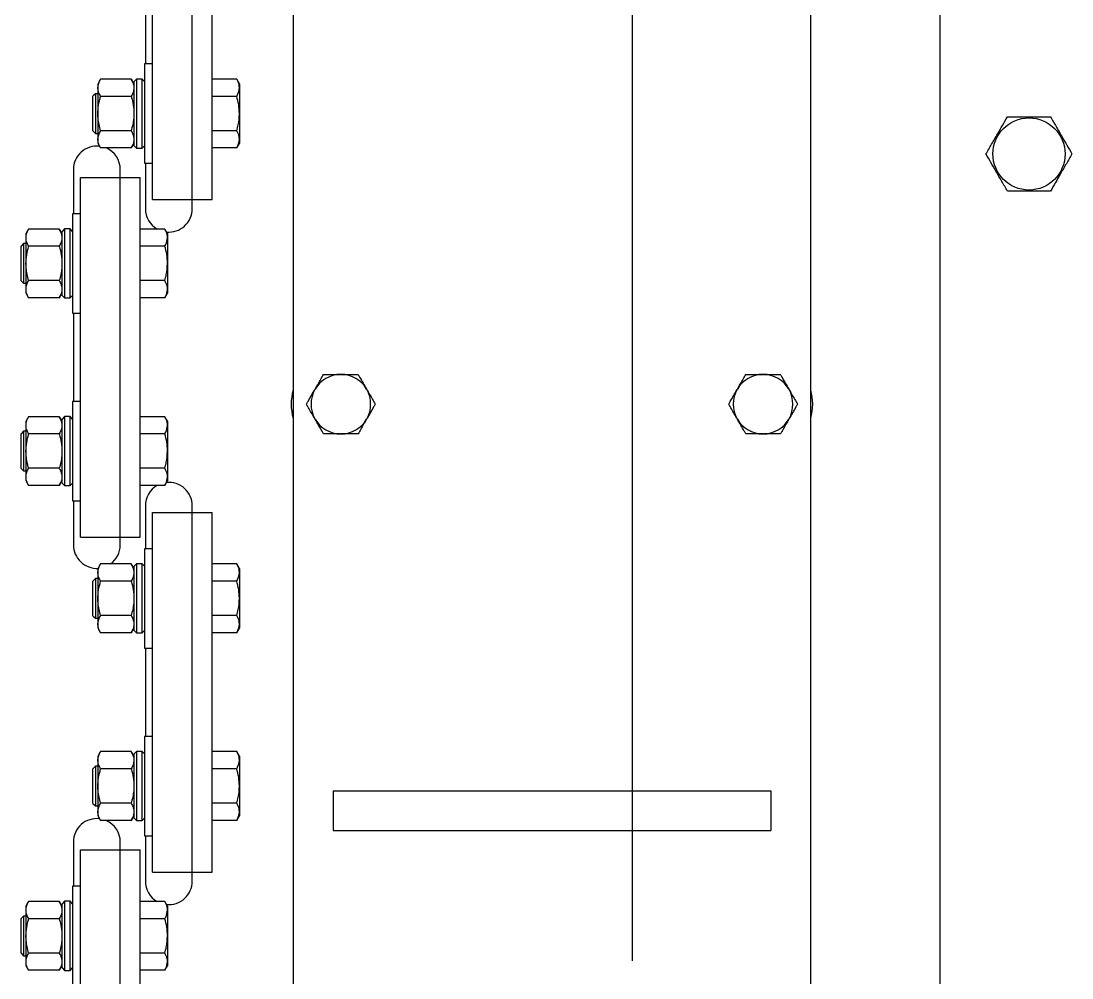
# Model space of a CAD drawing. Header units: millimetres. Extents: x 1293 to 41893, y 1011 to 26911.
# Drawn here: x 10689.4 to 10913.4, y 14328.1 to 14532 of the extents above; entities that cross this region are included whole.
import ezdxf

# ---------------------------------------------------------------- set-up
doc = ezdxf.new("R2010")
doc.units = ezdxf.units.MM
doc.header["$LTSCALE"] = 50
doc.linetypes.add('CENTERX2', pattern=[20.32, 12.7, -2.54, 2.54, -2.54])

msp = doc.modelspace()

# ---------------------------------------------------------------- linework, layer by layer
at = {"color": 7, "linetype": 'Continuous', "lineweight": 25}
for p, q in [((10747.4344163, 15092.7092064), (10747.4344163, 14114.7092064)), ((10857.745883, 14114.7092064), (10857.745883, 15092.7092064)), ((10885.2568163, 14996.0425398), (10885.2568163, 14211.3758731)), ((10725.923483, 14492.0425398), (10725.923483, 14572.0425398)), ((10717.4568163, 14493.9758731), (10717.4568163, 14570.6425398)), ((10730.1568163, 14493.9758731), (10730.1568163, 14570.6425398)), ((10715.923483, 14541.7258731), (10715.923483, 14522.8925398)), ((10717.4568163, 14522.8925398), (10715.763483, 14522.8925398)), ((10715.763483, 14522.8925398), (10715.763483, 14501.7258731)), ((10706.3841056, 14519.6413398), (10705.7897497, 14518.6118851)), ((10712.9169937, 14519.6413398), (10706.3841056, 14519.6413398)), ((10713.5113497, 14518.6118851), (10712.9169937, 14519.6413398)), ((10714.0405163, 14519.6752064), (10713.5113497, 14519.1460398)), ((10715.2343163, 14519.6752064), (10714.0405163, 14519.6752064)), ((10714.0405163, 14519.6752064), (10714.0405163, 14504.9432064)), ((10715.763483, 14519.1460398), (10715.2343163, 14519.6752064)), ((10715.2343163, 14504.9432064), (10715.2343163, 14519.6752064)), ((10735.4114614, 14519.6415549), (10730.1568163, 14519.6415549)), ((10735.9784963, 14518.6594215), (10735.4114614, 14519.6415549)), ((10705.7897497, 14518.6118851), (10705.7897497, 14506.0065278)), ((10713.5113497, 14505.4723731), (10713.5113497, 14519.1460398)), ((10735.9784963, 14518.6594215), (10735.9784963, 14505.9589914)), ((10705.2868297, 14516.5425398), (10704.757663, 14516.0133731)), ((10704.757663, 14508.6050398), (10704.757663, 14516.0133731)), ((10705.7897497, 14516.5425398), (10705.2868297, 14516.5425398)), ((10705.2868297, 14516.5425398), (10705.2868297, 14508.0758731)), ((10712.9168075, 14515.9755958), (10706.3842919, 14515.9755958)), ((10735.4114614, 14515.9753807), (10730.1568163, 14515.9753807)), ((10704.757663, 14508.6050398), (10705.2868297, 14508.0758731)), ((10712.9168075, 14508.6428171), (10706.3842919, 14508.6428171)), ((10735.4114614, 14508.6430322), (10730.1568163, 14508.6430322)), ((10705.2868297, 14508.0758731), (10705.7897497, 14508.0758731)), ((10705.7897497, 14506.0065278), (10706.3841056, 14504.9770731)), ((10712.9169937, 14504.9770731), (10706.3841056, 14504.9770731)), ((10712.9169937, 14504.9770731), (10713.5113497, 14506.0065278)), ((10713.5113497, 14505.4723731), (10714.0405163, 14504.9432064)), ((10714.0405163, 14504.9432064), (10715.2343163, 14504.9432064)), ((10715.2343163, 14504.9432064), (10715.763483, 14505.4723731)), ((10735.4114614, 14504.976858), (10730.1568163, 14504.976858)), ((10735.4114614, 14504.976858), (10735.9784963, 14505.9589914)), ((10715.763483, 14501.7258731), (10717.4568163, 14501.7258731)), ((10715.923483, 14501.7258731), (10715.923483, 14492.0425398)), ((10700.5901497, 14500.3758731), (10700.5901497, 14490.9592064)), ((10710.5901497, 14420.3758731), (10710.5901497, 14500.3758731)), ((10702.123483, 14422.0425398), (10702.123483, 14498.7092064)), ((10702.123483, 14498.7092064), (10714.823483, 14498.7092064)), ((10714.823483, 14422.0425398), (10714.823483, 14498.7092064)), ((10717.4568163, 14493.9758731), (10730.1568163, 14493.9758731)), ((10702.123483, 14490.9592064), (10700.4301497, 14490.9592064)), ((10700.4301497, 14490.9592064), (10700.4301497, 14469.7925398)), ((10691.0507723, 14487.7080064), (10690.4564163, 14486.6785518)), ((10690.4564163, 14486.6785518), (10690.4564163, 14474.0731945)), ((10697.5836604, 14487.7080064), (10691.0507723, 14487.7080064)), ((10698.1780163, 14486.6785518), (10697.5836604, 14487.7080064)), ((10698.707183, 14487.7418731), (10698.1780163, 14487.2127064)), ((10698.1780163, 14473.5390398), (10698.1780163, 14487.2127064)), ((10699.900983, 14487.7418731), (10698.707183, 14487.7418731)), ((10698.707183, 14487.7418731), (10698.707183, 14473.0098731)), ((10700.4301497, 14487.2127064), (10699.900983, 14487.7418731)), ((10699.900983, 14473.0098731), (10699.900983, 14487.7418731)), ((10720.0781281, 14487.7082215), (10714.823483, 14487.7082215)), ((10720.645163, 14486.7260882), (10720.0781281, 14487.7082215)), ((10720.645163, 14486.7260882), (10720.645163, 14474.025658)), ((10689.9534963, 14484.6092064), (10689.4243297, 14484.0800398)), ((10689.4243297, 14476.6717064), (10689.4243297, 14484.0800398)), ((10690.4564163, 14484.6092064), (10689.9534963, 14484.6092064)), ((10689.9534963, 14484.6092064), (10689.9534963, 14476.1425398)), ((10697.5834741, 14484.0422624), (10691.0509585, 14484.0422624)), ((10720.0781281, 14484.0420473), (10714.823483, 14484.0420473)), ((10689.4243297, 14476.6717064), (10689.9534963, 14476.1425398)), ((10689.9534963, 14476.1425398), (10690.4564163, 14476.1425398)), ((10697.5834741, 14476.7094838), (10691.0509585, 14476.7094838)), ((10720.0781281, 14476.7096989), (10714.823483, 14476.7096989)), ((10690.4564163, 14474.0731945), (10691.0507723, 14473.0437398)), ((10697.5836604, 14473.0437398), (10691.0507723, 14473.0437398)), ((10697.5836604, 14473.0437398), (10698.1780163, 14474.0731945)), ((10698.1780163, 14473.5390398), (10698.707183, 14473.0098731)), ((10698.707183, 14473.0098731), (10699.900983, 14473.0098731)), ((10699.900983, 14473.0098731), (10700.4301497, 14473.5390398)), ((10720.0781281, 14473.0435247), (10714.823483, 14473.0435247)), ((10720.0781281, 14473.0435247), (10720.645163, 14474.025658)), ((10700.4301497, 14469.7925398), (10702.123483, 14469.7925398)), ((10700.5901497, 14469.7925398), (10700.5901497, 14450.9592064)), ((10757.6424147, 14456.7258731), (10757.5378847, 14456.7258731)), ((10847.6424147, 14456.7258731), (10847.5378847, 14456.7258731)), ((10752.1170209, 14453.5961359), (10752.0647558, 14453.5056103)), ((10763.1155435, 14453.5056103), (10763.0632785, 14453.5961359)), ((10842.1170209, 14453.5961359), (10842.0647558, 14453.5056103)), ((10853.1155435, 14453.5056103), (10853.0632785, 14453.5961359)), ((10702.123483, 14450.9592064), (10700.4301497, 14450.9592064)), ((10700.4301497, 14450.9592064), (10700.4301497, 14429.7925398)), ((10691.0507723, 14447.7080064), (10690.4564163, 14446.6785518)), ((10690.4564163, 14446.6785518), (10690.4564163, 14434.0731945)), ((10697.5836604, 14447.7080064), (10691.0507723, 14447.7080064)), ((10698.1780163, 14446.6785518), (10697.5836604, 14447.7080064)), ((10698.707183, 14447.7418731), (10698.1780163, 14447.2127064)), ((10698.1780163, 14433.5390398), (10698.1780163, 14447.2127064)), ((10699.900983, 14447.7418731), (10698.707183, 14447.7418731)), ((10698.707183, 14447.7418731), (10698.707183, 14433.0098731)), ((10700.4301497, 14447.2127064), (10699.900983, 14447.7418731)), ((10699.900983, 14433.0098731), (10699.900983, 14447.7418731)), ((10720.0781281, 14447.7082215), (10714.823483, 14447.7082215)), ((10720.645163, 14446.7260882), (10720.0781281, 14447.7082215)), ((10720.645163, 14446.7260882), (10720.645163, 14434.025658)), ((10752.0647558, 14447.2461359), (10752.1170209, 14447.1556103)), ((10763.0632785, 14447.1556103), (10763.1155435, 14447.2461359)), ((10842.0647558, 14447.2461359), (10842.1170209, 14447.1556103)), ((10853.0632785, 14447.1556103), (10853.1155435, 14447.2461359)), ((10689.9534963, 14444.6092064), (10689.4243297, 14444.0800398)), ((10689.4243297, 14436.6717064), (10689.4243297, 14444.0800398)), ((10690.4564163, 14444.6092064), (10689.9534963, 14444.6092064)), ((10689.9534963, 14444.6092064), (10689.9534963, 14436.1425398)), ((10697.5834741, 14444.0422624), (10691.0509585, 14444.0422624)), ((10720.0781281, 14444.0420473), (10714.823483, 14444.0420473)), ((10757.5378847, 14444.0258731), (10757.6424147, 14444.0258731)), ((10847.5378847, 14444.0258731), (10847.6424147, 14444.0258731)), ((10689.4243297, 14436.6717064), (10689.9534963, 14436.1425398)), ((10697.5834741, 14436.7094838), (10691.0509585, 14436.7094838)), ((10720.0781281, 14436.7096989), (10714.823483, 14436.7096989)), ((10689.9534963, 14436.1425398), (10690.4564163, 14436.1425398)), ((10690.4564163, 14434.0731945), (10691.0507723, 14433.0437398)), ((10697.5836604, 14433.0437398), (10691.0507723, 14433.0437398)), ((10697.5836604, 14433.0437398), (10698.1780163, 14434.0731945)), ((10698.1780163, 14433.5390398), (10698.707183, 14433.0098731)), ((10698.707183, 14433.0098731), (10699.900983, 14433.0098731)), ((10699.900983, 14433.0098731), (10700.4301497, 14433.5390398)), ((10720.0781281, 14433.0435247), (10714.823483, 14433.0435247)), ((10720.0781281, 14433.0435247), (10720.645163, 14434.025658)), ((10700.4301497, 14429.7925398), (10702.123483, 14429.7925398)), ((10700.5901497, 14429.7925398), (10700.5901497, 14420.3758731)), ((10715.923483, 14428.7092064), (10715.923483, 14419.5592064)), ((10725.923483, 14348.7092064), (10725.923483, 14428.7092064)), ((10717.4568163, 14350.6425398), (10717.4568163, 14427.3092064)), ((10717.4568163, 14427.3092064), (10730.1568163, 14427.3092064)), ((10730.1568163, 14350.6425398), (10730.1568163, 14427.3092064)), ((10702.123483, 14422.0425398), (10714.823483, 14422.0425398)), ((10717.4568163, 14419.5592064), (10715.763483, 14419.5592064)), ((10715.763483, 14419.5592064), (10715.763483, 14398.3925398)), ((10706.3841056, 14416.3080064), (10705.7897497, 14415.2785518)), ((10705.7897497, 14415.2785518), (10705.7897497, 14402.6731945)), ((10712.9169937, 14416.3080064), (10706.3841056, 14416.3080064)), ((10713.5113497, 14415.2785518), (10712.9169937, 14416.3080064)), ((10714.0405163, 14416.3418731), (10713.5113497, 14415.8127064)), ((10713.5113497, 14402.1390398), (10713.5113497, 14415.8127064)), ((10715.2343163, 14416.3418731), (10714.0405163, 14416.3418731)), ((10714.0405163, 14416.3418731), (10714.0405163, 14401.6098731)), ((10715.763483, 14415.8127064), (10715.2343163, 14416.3418731)), ((10715.2343163, 14401.6098731), (10715.2343163, 14416.3418731)), ((10735.4114614, 14416.3082215), (10730.1568163, 14416.3082215)), ((10735.9784963, 14415.3260882), (10735.4114614, 14416.3082215)), ((10735.9784963, 14415.3260882), (10735.9784963, 14402.625658)), ((10705.2868297, 14413.2092064), (10704.757663, 14412.6800398)), ((10704.757663, 14405.2717064), (10704.757663, 14412.6800398)), ((10705.7897497, 14413.2092064), (10705.2868297, 14413.2092064)), ((10705.2868297, 14413.2092064), (10705.2868297, 14404.7425398)), ((10712.9168075, 14412.6422624), (10706.3842919, 14412.6422624)), ((10735.4114614, 14412.6420473), (10730.1568163, 14412.6420473)), ((10712.9168075, 14405.3094838), (10706.3842919, 14405.3094838)), ((10735.4114614, 14405.3096989), (10730.1568163, 14405.3096989)), ((10704.757663, 14405.2717064), (10705.2868297, 14404.7425398)), ((10705.2868297, 14404.7425398), (10705.7897497, 14404.7425398)), ((10705.7897497, 14402.6731945), (10706.3841056, 14401.6437398)), ((10712.9169937, 14401.6437398), (10706.3841056, 14401.6437398)), ((10712.9169937, 14401.6437398), (10713.5113497, 14402.6731945)), ((10713.5113497, 14402.1390398), (10714.0405163, 14401.6098731)), ((10714.0405163, 14401.6098731), (10715.2343163, 14401.6098731)), ((10715.2343163, 14401.6098731), (10715.763483, 14402.1390398)), ((10735.4114614, 14401.6435247), (10730.1568163, 14401.6435247)), ((10735.4114614, 14401.6435247), (10735.9784963, 14402.625658)), ((10715.763483, 14398.3925398), (10717.4568163, 14398.3925398)), ((10715.923483, 14398.3925398), (10715.923483, 14379.5592064)), ((10717.4568163, 14379.5592064), (10715.763483, 14379.5592064)), ((10715.763483, 14379.5592064), (10715.763483, 14358.3925398)), ((10706.3841056, 14376.3080064), (10705.7897497, 14375.2785518)), ((10712.9169937, 14376.3080064), (10706.3841056, 14376.3080064)), ((10713.5113497, 14375.2785518), (10712.9169937, 14376.3080064)), ((10714.0405163, 14376.3418731), (10713.5113497, 14375.8127064)), ((10715.2343163, 14376.3418731), (10714.0405163, 14376.3418731)), ((10714.0405163, 14376.3418731), (10714.0405163, 14361.6098731)), ((10715.763483, 14375.8127064), (10715.2343163, 14376.3418731)), ((10715.2343163, 14361.6098731), (10715.2343163, 14376.3418731)), ((10735.4114614, 14376.3082215), (10730.1568163, 14376.3082215)), ((10735.9784963, 14375.3260882), (10735.4114614, 14376.3082215)), ((10705.7897497, 14375.2785518), (10705.7897497, 14362.6731945)), ((10713.5113497, 14362.1390398), (10713.5113497, 14375.8127064)), ((10735.9784963, 14375.3260882), (10735.9784963, 14362.625658)), ((10705.2868297, 14373.2092064), (10704.757663, 14372.6800398)), ((10704.757663, 14365.2717064), (10704.757663, 14372.6800398)), ((10705.7897497, 14373.2092064), (10705.2868297, 14373.2092064)), ((10705.2868297, 14373.2092064), (10705.2868297, 14364.7425398)), ((10712.9168075, 14372.6422624), (10706.3842919, 14372.6422624)), ((10735.4114614, 14372.6420473), (10730.1568163, 14372.6420473)), ((10755.923483, 14367.9425398), (10755.923483, 14359.4758731)), ((10755.923483, 14367.9425398), (10849.2568163, 14367.9425398)), ((10849.2568163, 14367.9425398), (10849.2568163, 14359.4758731)), ((10704.757663, 14365.2717064), (10705.2868297, 14364.7425398)), ((10712.9168075, 14365.3094838), (10706.3842919, 14365.3094838)), ((10735.4114614, 14365.3096989), (10730.1568163, 14365.3096989)), ((10705.2868297, 14364.7425398), (10705.7897497, 14364.7425398)), ((10705.7897497, 14362.6731945), (10706.3841056, 14361.6437398)), ((10712.9169937, 14361.6437398), (10706.3841056, 14361.6437398)), ((10712.9169937, 14361.6437398), (10713.5113497, 14362.6731945)), ((10713.5113497, 14362.1390398), (10714.0405163, 14361.6098731)), ((10714.0405163, 14361.6098731), (10715.2343163, 14361.6098731)), ((10715.2343163, 14361.6098731), (10715.763483, 14362.1390398)), ((10735.4114614, 14361.6435247), (10730.1568163, 14361.6435247)), ((10735.4114614, 14361.6435247), (10735.9784963, 14362.625658)), ((10715.763483, 14358.3925398), (10717.4568163, 14358.3925398)), ((10715.923483, 14358.3925398), (10715.923483, 14348.7092064)), ((10755.923483, 14359.4758731), (10849.2568163, 14359.4758731)), ((10700.5901497, 14357.0425398), (10700.5901497, 14347.6258731)), ((10710.5901497, 14277.0425398), (10710.5901497, 14357.0425398)), ((10702.123483, 14278.7092064), (10702.123483, 14355.3758731)), ((10702.123483, 14355.3758731), (10714.823483, 14355.3758731)), ((10714.823483, 14278.7092064), (10714.823483, 14355.3758731)), ((10717.4568163, 14350.6425398), (10730.1568163, 14350.6425398)), ((10702.123483, 14347.6258731), (10700.4301497, 14347.6258731)), ((10700.4301497, 14347.6258731), (10700.4301497, 14326.4592064)), ((10691.0507723, 14344.3746731), (10690.4564163, 14343.3452184)), ((10690.4564163, 14343.3452184), (10690.4564163, 14330.7398611)), ((10697.5836604, 14344.3746731), (10691.0507723, 14344.3746731)), ((10698.1780163, 14343.3452184), (10697.5836604, 14344.3746731)), ((10698.707183, 14344.4085398), (10698.1780163, 14343.8793731)), ((10698.1780163, 14330.2057064), (10698.1780163, 14343.8793731)), ((10699.900983, 14344.4085398), (10698.707183, 14344.4085398)), ((10698.707183, 14344.4085398), (10698.707183, 14329.6765398)), ((10700.4301497, 14343.8793731), (10699.900983, 14344.4085398)), ((10699.900983, 14329.6765398), (10699.900983, 14344.4085398)), ((10720.0781281, 14344.3748882), (10714.823483, 14344.3748882)), ((10720.645163, 14343.3927549), (10720.0781281, 14344.3748882)), ((10720.645163, 14343.3927549), (10720.645163, 14330.6923247)), ((10689.9534963, 14341.2758731), (10689.4243297, 14340.7467064)), ((10689.4243297, 14333.3383731), (10689.4243297, 14340.7467064)), ((10690.4564163, 14341.2758731), (10689.9534963, 14341.2758731)), ((10689.9534963, 14341.2758731), (10689.9534963, 14332.8092064)), ((10697.5834741, 14340.7089291), (10691.0509585, 14340.7089291)), ((10720.0781281, 14340.708714), (10714.823483, 14340.708714)), ((10689.4243297, 14333.3383731), (10689.9534963, 14332.8092064)), ((10689.9534963, 14332.8092064), (10690.4564163, 14332.8092064)), ((10697.5834741, 14333.3761505), (10691.0509585, 14333.3761505)), ((10720.0781281, 14333.3763656), (10714.823483, 14333.3763656)), ((10690.4564163, 14330.7398611), (10691.0507723, 14329.7104064)), ((10697.5836604, 14329.7104064), (10691.0507723, 14329.7104064)), ((10697.5836604, 14329.7104064), (10698.1780163, 14330.7398611)), ((10698.1780163, 14330.2057064), (10698.707183, 14329.6765398)), ((10698.707183, 14329.6765398), (10699.900983, 14329.6765398)), ((10699.900983, 14329.6765398), (10700.4301497, 14330.2057064)), ((10720.0781281, 14329.7101914), (10714.823483, 14329.7101914)), ((10720.0781281, 14329.7101914), (10720.645163, 14330.6923247))]:
    msp.add_line(p, q, dxfattribs=at)
at = {"color": 7, "linetype": 'CENTERX2'}
msp.add_line((10819.6972046, 14875.7092064), (10819.6972046, 14331.7092064), dxfattribs=at)
at = {"color": 7, "linetype": 'Continuous', "lineweight": 25}
msp.add_circle((10904.2568163, 14503.7092064), 7.6922355, dxfattribs=at)
for centre, radius, start, end in [((10705.5901497, 14500.3758731), 5, 83.299138573, 180), ((10705.5901497, 14500.3758731), 5, 0, 66.961193547), ((10720.923483, 14492.0425398), 5, 180, 240.096195808), ((10720.923483, 14492.0425398), 5, 264.559894616, 0), ((10757.5901497, 14450.3758731), 6.3502151, 90.471574246, 149.528425754), ((10757.5901497, 14450.3758731), 6.3502151, 30.471574246, 89.528425754), ((10847.5901497, 14450.3758731), 6.3502151, 90.471574246, 149.528425754), ((10847.5901497, 14450.3758731), 6.3502151, 30.471574246, 89.528425754), ((10757.5901497, 14450.3758731), 10.5833333, 163.657502275, 196.342497725), ((10757.5901497, 14450.3758731), 6.3502151, 150.471574246, 209.528425754), ((10757.5901497, 14450.3758731), 6.3502151, 330.471574246, 29.528425754), ((10847.5901497, 14450.3758731), 6.3502151, 150.471574246, 209.528425754), ((10847.5901497, 14450.3758731), 6.3502151, 330.471574246, 29.528425754), ((10847.5901497, 14450.3758731), 10.5833333, 343.657502275, 16.342497725), ((10757.5901497, 14450.3758731), 6.3502151, 210.471574246, 269.528425754), ((10757.5901497, 14450.3758731), 6.3502151, 270.471574246, 329.528425754), ((10847.5901497, 14450.3758731), 6.3502151, 210.471574246, 269.528425754), ((10847.5901497, 14450.3758731), 6.3502151, 270.471574246, 329.528425754), ((10720.923483, 14428.7092064), 5, 119.903804192, 180), ((10720.923483, 14428.7092064), 5, 0, 95.440105384), ((10705.5901497, 14420.3758731), 5, 180, 272.97710524), ((10705.5901497, 14420.3758731), 5, 305.553460402, 0), ((10705.5901497, 14357.0425398), 5, 83.299138573, 180), ((10705.5901497, 14357.0425398), 5, 0, 66.961193547), ((10720.923483, 14348.7092064), 5, 180, 240.096195808), ((10720.923483, 14348.7092064), 5, 264.559894616, 0)]:
    msp.add_arc(centre, radius, start, end, dxfattribs=at)
for points, knots in [([(10706.3842919, 14515.9755958), (10706.2204673, 14516.2937706), (10705.8892659, 14516.9370195), (10705.7680834, 14517.8900507), (10705.9458686, 14518.8010561), (10706.237137, 14519.3595395), (10706.3841056, 14519.6413398)], [0, 0, 0, 0, 0.2646176718, 0.5349733347, 0.7653562273, 1, 1, 1, 1]), ([(10712.9169937, 14519.6413398), (10713.0807863, 14519.3231756), (10713.4119234, 14518.6799472), (10713.5330069, 14517.7269268), (10713.3551304, 14516.8159118), (10713.0638048, 14516.2574068), (10712.9168075, 14515.9755958)], [0, 0, 0, 0, 0.2646061211, 0.5349506065, 0.7653448938, 1, 1, 1, 1]), ([(10735.9784963, 14517.8346003), (10735.9637867, 14518.0397186), (10735.9199026, 14518.651661), (10735.6144972, 14519.2462605), (10735.4114614, 14519.6415549)], [0, 0, 0, 0, 0.3351922062, 1, 1, 1, 1]), ([(10735.4114614, 14515.9753807), (10735.4756832, 14516.0896301), (10735.8063621, 14516.6779021), (10735.9016857, 14517.2895094), (10735.9784963, 14517.7823353)], [0, 0, 0, 0, 0.1942119601, 1, 1, 1, 1]), ([(10706.3842919, 14508.6428171), (10706.1668393, 14509.5279807), (10705.8012157, 14511.0162902), (10705.8029493, 14513.1925552), (10706.0500357, 14514.7499439), (10706.3007466, 14515.6692516), (10706.3842919, 14515.9755958)], [0, 0, 0, 0, 0.3661794341, 0.6156922034, 0.8719357593, 1, 1, 1, 1]), ([(10712.9168075, 14515.9755958), (10713.0003549, 14515.6692467), (10713.2468865, 14514.7652731), (10713.4966641, 14513.2087741), (10713.5036467, 14511.0317845), (10713.1342434, 14509.5279786), (10712.9168075, 14508.6428171)], [0, 0, 0, 0, 0.1280647744, 0.377893031, 0.6338190398, 1, 1, 1, 1]), ([(10735.9784963, 14512.3614715), (10735.946101, 14512.9853721), (10735.8825209, 14514.2098601), (10735.5664755, 14515.3943913), (10735.4114614, 14515.9753807)], [0, 0, 0, 0, 0.50951955136, 1, 1, 1, 1]), ([(10735.4114614, 14508.6430322), (10735.5276186, 14509.0677061), (10735.8506408, 14510.2486843), (10735.9285822, 14511.472929), (10735.9784963, 14512.2569414)], [0, 0, 0, 0, 0.3595950484, 1, 1, 1, 1]), ([(10895.0913808, 14503.7092064), (10895.4891323, 14504.3981322), (10896.2932605, 14505.7909232), (10897.4846755, 14507.8545144), (10898.6235803, 14509.8271554), (10899.3217932, 14511.0364956), (10899.6740986, 14511.6467064)], [0, 0, 0, 0, 0.26460741893, 0.53495290009, 0.765345785, 1, 1, 1, 1]), ([(10899.6740986, 14511.6467064), (10900.7746751, 14511.6467064), (10902.6283857, 14511.6467064), (10905.3411673, 14511.6467064), (10907.2940856, 14511.6467064), (10908.4495759, 14511.6467064), (10908.8395341, 14511.6467064)], [0, 0, 0, 0, 0.3642915345, 0.6135794143, 0.8695896666, 1, 1, 1, 1]), ([(10908.8395341, 14511.6467064), (10909.2372856, 14510.9577807), (10910.0414138, 14509.5649897), (10911.2328288, 14507.5013985), (10912.3717336, 14505.5287575), (10913.0699465, 14504.3194173), (10913.4222519, 14503.7092064)], [0, 0, 0, 0, 0.2646074189, 0.5349529001, 0.765345785, 1, 1, 1, 1]), ([(10706.3841056, 14504.9770731), (10706.2203131, 14505.2952373), (10705.8891759, 14505.9384657), (10705.7680925, 14506.8914861), (10705.945969, 14507.8025011), (10706.2372945, 14508.3610061), (10706.3842919, 14508.6428171)], [0, 0, 0, 0, 0.2646061211, 0.5349506065, 0.7653448938, 1, 1, 1, 1]), ([(10712.9168075, 14508.6428171), (10713.080632, 14508.3246423), (10713.4118334, 14507.6813934), (10713.5330159, 14506.7283622), (10713.3552307, 14505.8173568), (10713.0639623, 14505.2588734), (10712.9169937, 14504.9770731)], [0, 0, 0, 0, 0.2646176718, 0.5349733347, 0.7653562273, 1, 1, 1, 1]), ([(10735.9784963, 14506.8360776), (10735.9637867, 14507.041196), (10735.9199026, 14507.6531384), (10735.6144972, 14508.2477379), (10735.4114614, 14508.6430322)], [0, 0, 0, 0, 0.3351922062, 1, 1, 1, 1]), ([(10735.4114614, 14504.976858), (10735.4756832, 14505.0911075), (10735.8063621, 14505.6793795), (10735.9016857, 14506.2909868), (10735.9784963, 14506.7838126)], [0, 0, 0, 0, 0.1942119601, 1, 1, 1, 1]), ([(10899.6740986, 14495.7717064), (10899.2763471, 14496.4606322), (10898.4722188, 14497.8534232), (10897.2808039, 14499.9170144), (10896.1418991, 14501.8896554), (10895.4436862, 14503.0989956), (10895.0913808, 14503.7092064)], [0, 0, 0, 0, 0.2646074189, 0.5349529001, 0.765345785, 1, 1, 1, 1]), ([(10913.4222519, 14503.7092064), (10913.0245004, 14503.0202807), (10912.2203721, 14501.6274897), (10911.0289572, 14499.5638985), (10909.8900524, 14497.5912575), (10909.1918395, 14496.3819173), (10908.8395341, 14495.7717064)], [0, 0, 0, 0, 0.2646074189, 0.5349529001, 0.765345785, 1, 1, 1, 1]), ([(10908.8395341, 14495.7717064), (10908.4495696, 14495.7717064), (10907.3132392, 14495.7717064), (10905.3614345, 14495.7717064), (10902.6477417, 14495.7717064), (10900.7746721, 14495.7717064), (10899.6740986, 14495.7717064)], [0, 0, 0, 0, 0.1304108673, 0.3800085011, 0.635706974, 1, 1, 1, 1]), ([(10691.0509585, 14484.0422624), (10690.887134, 14484.3604372), (10690.5559326, 14485.0036862), (10690.4347501, 14485.9567174), (10690.6125352, 14486.8677227), (10690.9038037, 14487.4262061), (10691.0507723, 14487.7080064)], [0, 0, 0, 0, 0.2646176718, 0.5349733347, 0.7653562273, 1, 1, 1, 1]), ([(10697.5836604, 14487.7080064), (10697.7474529, 14487.3898422), (10698.07859, 14486.7466139), (10698.1996735, 14485.7935935), (10698.021797, 14484.8825785), (10697.7304715, 14484.3240735), (10697.5834741, 14484.0422624)], [0, 0, 0, 0, 0.2646061211, 0.5349506065, 0.7653448938, 1, 1, 1, 1]), ([(10720.645163, 14485.9012669), (10720.6304534, 14486.1063853), (10720.5865692, 14486.7183277), (10720.2811639, 14487.3129272), (10720.0781281, 14487.7082215)], [0, 0, 0, 0, 0.3351922062, 1, 1, 1, 1]), ([(10691.0509585, 14476.7094838), (10690.833506, 14477.5946474), (10690.4678824, 14479.0829569), (10690.469616, 14481.2592219), (10690.7167024, 14482.8166106), (10690.9674133, 14483.7359183), (10691.0509585, 14484.0422624)], [0, 0, 0, 0, 0.3661794341, 0.6156922034, 0.8719357593, 1, 1, 1, 1]), ([(10697.5834741, 14484.0422624), (10697.6670216, 14483.7359134), (10697.9135532, 14482.8319397), (10698.1633308, 14481.2754408), (10698.1703134, 14479.0984511), (10697.8009101, 14477.5946452), (10697.5834741, 14476.7094838)], [0, 0, 0, 0, 0.1280647744, 0.377893031, 0.6338190398, 1, 1, 1, 1]), ([(10720.0781281, 14484.0420473), (10720.1423499, 14484.1562968), (10720.4730288, 14484.7445688), (10720.5683524, 14485.3561761), (10720.645163, 14485.8490019)], [0, 0, 0, 0, 0.1942119601, 1, 1, 1, 1]), ([(10720.645163, 14480.4281381), (10720.6127677, 14481.0520387), (10720.5491876, 14482.2765268), (10720.2331422, 14483.4610579), (10720.0781281, 14484.0420473)], [0, 0, 0, 0, 0.5095195514, 1, 1, 1, 1]), ([(10720.0781281, 14476.7096989), (10720.1942852, 14477.1343728), (10720.5173074, 14478.3153509), (10720.5952489, 14479.5395957), (10720.645163, 14480.3236081)], [0, 0, 0, 0, 0.35959504835, 1, 1, 1, 1]), ([(10691.0507723, 14473.0437398), (10690.8869797, 14473.361904), (10690.5558426, 14474.0051323), (10690.4347591, 14474.9581528), (10690.6126356, 14475.8691678), (10690.9039612, 14476.4276728), (10691.0509585, 14476.7094838)], [0, 0, 0, 0, 0.2646061211, 0.5349506065, 0.7653448938, 1, 1, 1, 1]), ([(10697.5834741, 14476.7094838), (10697.7472986, 14476.391309), (10698.0785001, 14475.74806), (10698.1996826, 14474.7950289), (10698.0218974, 14473.8840235), (10697.730629, 14473.3255401), (10697.5836604, 14473.0437398)], [0, 0, 0, 0, 0.2646176718, 0.5349733347, 0.7653562273, 1, 1, 1, 1]), ([(10720.645163, 14474.9027443), (10720.6304534, 14475.1078626), (10720.5865692, 14475.7198051), (10720.2811639, 14476.3144045), (10720.0781281, 14476.7096989)], [0, 0, 0, 0, 0.3351922062, 1, 1, 1, 1]), ([(10720.0781281, 14473.0435247), (10720.1423499, 14473.1577742), (10720.4730288, 14473.7460462), (10720.5683524, 14474.3576535), (10720.645163, 14474.8504793)], [0, 0, 0, 0, 0.1942119601, 1, 1, 1, 1]), ([(10752.1170209, 14453.5961359), (10752.3221392, 14453.9514113), (10752.9340816, 14455.0113267), (10753.5286811, 14456.0412032), (10753.9239755, 14456.7258731)], [0, 0, 0, 0, 0.3351922062, 1, 1, 1, 1]), ([(10753.9239755, 14456.7258731), (10754.3486493, 14456.7258731), (10755.5296275, 14456.7258731), (10756.7538722, 14456.7258731), (10757.5378847, 14456.7258731)], [0, 0, 0, 0, 0.3595950484, 1, 1, 1, 1]), ([(10757.6424147, 14456.7258731), (10758.2663153, 14456.7258731), (10759.4908033, 14456.7258731), (10760.6753345, 14456.7258731), (10761.2563239, 14456.7258731)], [0, 0, 0, 0, 0.5095195514, 1, 1, 1, 1]), ([(10761.2563239, 14456.7258731), (10761.3705733, 14456.5279872), (10761.9588453, 14455.5090703), (10762.5704526, 14454.4497353), (10763.0632785, 14453.5961359)], [0, 0, 0, 0, 0.1942119601, 1, 1, 1, 1]), ([(10842.1170209, 14453.5961359), (10842.3221392, 14453.9514113), (10842.9340816, 14455.0113267), (10843.5286811, 14456.0412032), (10843.9239755, 14456.7258731)], [0, 0, 0, 0, 0.3351922062, 1, 1, 1, 1]), ([(10843.9239755, 14456.7258731), (10844.3486493, 14456.7258731), (10845.5296275, 14456.7258731), (10846.7538722, 14456.7258731), (10847.5378847, 14456.7258731)], [0, 0, 0, 0, 0.3595950484, 1, 1, 1, 1]), ([(10847.6424147, 14456.7258731), (10848.2663153, 14456.7258731), (10849.4908033, 14456.7258731), (10850.6753345, 14456.7258731), (10851.2563239, 14456.7258731)], [0, 0, 0, 0, 0.5095195514, 1, 1, 1, 1]), ([(10851.2563239, 14456.7258731), (10851.3705733, 14456.5279872), (10851.9588453, 14455.5090703), (10852.5704526, 14454.4497353), (10853.0632785, 14453.5961359)], [0, 0, 0, 0, 0.1942119601, 1, 1, 1, 1]), ([(10750.2578012, 14450.3758731), (10750.3720507, 14450.573759), (10750.9603227, 14451.592676), (10751.57193, 14452.6520109), (10752.0647558, 14453.5056103)], [0, 0, 0, 0, 0.1942119601, 1, 1, 1, 1]), ([(10763.1155435, 14453.5056103), (10763.3206618, 14453.1503349), (10763.9326042, 14452.0904196), (10764.5272037, 14451.0605431), (10764.9224981, 14450.3758731)], [0, 0, 0, 0, 0.3351922062, 1, 1, 1, 1]), ([(10840.2578012, 14450.3758731), (10840.3720507, 14450.573759), (10840.9603227, 14451.592676), (10841.57193, 14452.6520109), (10842.0647558, 14453.5056103)], [0, 0, 0, 0, 0.1942119601, 1, 1, 1, 1]), ([(10853.1155435, 14453.5056103), (10853.3206618, 14453.1503349), (10853.9326042, 14452.0904196), (10854.5272037, 14451.0605431), (10854.9224981, 14450.3758731)], [0, 0, 0, 0, 0.3351922062, 1, 1, 1, 1]), ([(10752.0647558, 14447.2461359), (10751.8596375, 14447.6014113), (10751.2476951, 14448.6613267), (10750.6530956, 14449.6912032), (10750.2578012, 14450.3758731)], [0, 0, 0, 0, 0.3351922062, 1, 1, 1, 1]), ([(10764.9224981, 14450.3758731), (10764.8082486, 14450.1779872), (10764.2199766, 14449.1590703), (10763.6083693, 14448.0997353), (10763.1155435, 14447.2461359)], [0, 0, 0, 0, 0.1942119601, 1, 1, 1, 1]), ([(10842.0647558, 14447.2461359), (10841.8596375, 14447.6014113), (10841.2476951, 14448.6613267), (10840.6530956, 14449.6912032), (10840.2578012, 14450.3758731)], [0, 0, 0, 0, 0.3351922062, 1, 1, 1, 1]), ([(10854.9224981, 14450.3758731), (10854.8082486, 14450.1779872), (10854.2199766, 14449.1590703), (10853.6083693, 14448.0997353), (10853.1155435, 14447.2461359)], [0, 0, 0, 0, 0.1942119601, 1, 1, 1, 1]), ([(10691.0509585, 14444.0422624), (10690.887134, 14444.3604372), (10690.5559326, 14445.0036862), (10690.4347501, 14445.9567174), (10690.6125352, 14446.8677227), (10690.9038037, 14447.4262061), (10691.0507723, 14447.7080064)], [0, 0, 0, 0, 0.2646176718, 0.5349733347, 0.76535622725, 1, 1, 1, 1]), ([(10697.5836604, 14447.7080064), (10697.7474529, 14447.3898422), (10698.07859, 14446.7466139), (10698.1996735, 14445.7935935), (10698.021797, 14444.8825785), (10697.7304715, 14444.3240735), (10697.5834741, 14444.0422624)], [0, 0, 0, 0, 0.2646061211, 0.5349506065, 0.7653448938, 1, 1, 1, 1]), ([(10720.645163, 14445.9012669), (10720.6304534, 14446.1063853), (10720.5865692, 14446.7183277), (10720.2811639, 14447.3129272), (10720.0781281, 14447.7082215)], [0, 0, 0, 0, 0.3351922062, 1, 1, 1, 1]), ([(10720.0781281, 14444.0420473), (10720.1423499, 14444.1562968), (10720.4730288, 14444.7445688), (10720.5683524, 14445.3561761), (10720.645163, 14445.8490019)], [0, 0, 0, 0, 0.1942119601, 1, 1, 1, 1]), ([(10753.9239755, 14444.0258731), (10753.809726, 14444.223759), (10753.221454, 14445.242676), (10752.6098467, 14446.3020109), (10752.1170209, 14447.1556103)], [0, 0, 0, 0, 0.1942119601, 1, 1, 1, 1]), ([(10763.0632785, 14447.1556103), (10762.8581601, 14446.8003349), (10762.2462177, 14445.7404196), (10761.6516182, 14444.7105431), (10761.2563239, 14444.0258731)], [0, 0, 0, 0, 0.3351922062, 1, 1, 1, 1]), ([(10843.9239755, 14444.0258731), (10843.809726, 14444.223759), (10843.221454, 14445.242676), (10842.6098467, 14446.3020109), (10842.1170209, 14447.1556103)], [0, 0, 0, 0, 0.1942119601, 1, 1, 1, 1]), ([(10853.0632785, 14447.1556103), (10852.8581601, 14446.8003349), (10852.2462177, 14445.7404196), (10851.6516182, 14444.7105431), (10851.2563239, 14444.0258731)], [0, 0, 0, 0, 0.3351922062, 1, 1, 1, 1]), ([(10691.0509585, 14436.7094838), (10690.833506, 14437.5946474), (10690.4678824, 14439.0829569), (10690.469616, 14441.2592219), (10690.7167024, 14442.8166106), (10690.9674133, 14443.7359183), (10691.0509585, 14444.0422624)], [0, 0, 0, 0, 0.3661794341, 0.6156922034, 0.8719357593, 1, 1, 1, 1]), ([(10697.5834741, 14444.0422624), (10697.6670216, 14443.7359134), (10697.9135532, 14442.8319397), (10698.1633308, 14441.2754408), (10698.1703134, 14439.0984511), (10697.8009101, 14437.5946452), (10697.5834741, 14436.7094838)], [0, 0, 0, 0, 0.1280647744, 0.377893031, 0.6338190398, 1, 1, 1, 1]), ([(10720.645163, 14440.4281381), (10720.6127677, 14441.0520387), (10720.5491876, 14442.2765268), (10720.2331422, 14443.4610579), (10720.0781281, 14444.0420473)], [0, 0, 0, 0, 0.5095195514, 1, 1, 1, 1]), ([(10757.5378847, 14444.0258731), (10756.9139841, 14444.0258731), (10755.689496, 14444.0258731), (10754.5049648, 14444.0258731), (10753.9239755, 14444.0258731)], [0, 0, 0, 0, 0.5095195514, 1, 1, 1, 1]), ([(10761.2563239, 14444.0258731), (10760.83165, 14444.0258731), (10759.6506719, 14444.0258731), (10758.4264271, 14444.0258731), (10757.6424147, 14444.0258731)], [0, 0, 0, 0, 0.3595950484, 1, 1, 1, 1]), ([(10847.5378847, 14444.0258731), (10846.9139841, 14444.0258731), (10845.689496, 14444.0258731), (10844.5049648, 14444.0258731), (10843.9239755, 14444.0258731)], [0, 0, 0, 0, 0.5095195514, 1, 1, 1, 1]), ([(10851.2563239, 14444.0258731), (10850.83165, 14444.0258731), (10849.6506719, 14444.0258731), (10848.4264271, 14444.0258731), (10847.6424147, 14444.0258731)], [0, 0, 0, 0, 0.3595950484, 1, 1, 1, 1]), ([(10720.0781281, 14436.7096989), (10720.1942852, 14437.1343728), (10720.5173074, 14438.3153509), (10720.5952489, 14439.5395957), (10720.645163, 14440.3236081)], [0, 0, 0, 0, 0.3595950484, 1, 1, 1, 1]), ([(10691.0507723, 14433.0437398), (10690.8869797, 14433.361904), (10690.5558426, 14434.0051323), (10690.4347591, 14434.9581528), (10690.6126356, 14435.8691678), (10690.9039612, 14436.4276728), (10691.0509585, 14436.7094838)], [0, 0, 0, 0, 0.2646061211, 0.5349506065, 0.7653448938, 1, 1, 1, 1]), ([(10697.5834741, 14436.7094838), (10697.7472986, 14436.391309), (10698.0785001, 14435.74806), (10698.1996826, 14434.7950289), (10698.0218974, 14433.8840235), (10697.730629, 14433.3255401), (10697.5836604, 14433.0437398)], [0, 0, 0, 0, 0.2646176718, 0.5349733347, 0.7653562273, 1, 1, 1, 1]), ([(10720.645163, 14434.9027443), (10720.6304534, 14435.1078626), (10720.5865692, 14435.7198051), (10720.2811639, 14436.3144045), (10720.0781281, 14436.7096989)], [0, 0, 0, 0, 0.3351922062, 1, 1, 1, 1]), ([(10720.0781281, 14433.0435247), (10720.1423499, 14433.1577742), (10720.4730288, 14433.7460462), (10720.5683524, 14434.3576535), (10720.645163, 14434.8504793)], [0, 0, 0, 0, 0.1942119601, 1, 1, 1, 1]), ([(10706.3842919, 14412.6422624), (10706.2204673, 14412.9604372), (10705.8892659, 14413.6036862), (10705.7680834, 14414.5567174), (10705.9458686, 14415.4677227), (10706.237137, 14416.0262061), (10706.3841056, 14416.3080064)], [0, 0, 0, 0, 0.2646176718, 0.5349733347, 0.7653562273, 1, 1, 1, 1]), ([(10712.9169937, 14416.3080064), (10713.0807863, 14415.9898422), (10713.4119234, 14415.3466139), (10713.5330069, 14414.3935935), (10713.3551304, 14413.4825785), (10713.0638048, 14412.9240735), (10712.9168075, 14412.6422624)], [0, 0, 0, 0, 0.2646061211, 0.5349506065, 0.7653448938, 1, 1, 1, 1]), ([(10735.9784963, 14414.5012669), (10735.9637867, 14414.7063853), (10735.9199026, 14415.3183277), (10735.6144972, 14415.9129272), (10735.4114614, 14416.3082215)], [0, 0, 0, 0, 0.3351922062, 1, 1, 1, 1]), ([(10735.4114614, 14412.6420473), (10735.4756832, 14412.7562968), (10735.8063621, 14413.3445688), (10735.9016857, 14413.9561761), (10735.9784963, 14414.4490019)], [0, 0, 0, 0, 0.1942119601, 1, 1, 1, 1]), ([(10706.3842919, 14405.3094838), (10706.1668393, 14406.1946474), (10705.8012157, 14407.6829569), (10705.8029493, 14409.8592219), (10706.0500357, 14411.4166106), (10706.3007466, 14412.3359183), (10706.3842919, 14412.6422624)], [0, 0, 0, 0, 0.3661794341, 0.6156922034, 0.8719357593, 1, 1, 1, 1]), ([(10712.9168075, 14412.6422624), (10713.0003549, 14412.3359134), (10713.2468865, 14411.4319397), (10713.4966641, 14409.8754408), (10713.5036467, 14407.6984511), (10713.1342434, 14406.1946452), (10712.9168075, 14405.3094838)], [0, 0, 0, 0, 0.1280647744, 0.377893031, 0.6338190398, 1, 1, 1, 1]), ([(10735.9784963, 14409.0281381), (10735.946101, 14409.6520387), (10735.8825209, 14410.8765268), (10735.5664755, 14412.0610579), (10735.4114614, 14412.6420473)], [0, 0, 0, 0, 0.50951955136, 1, 1, 1, 1]), ([(10735.4114614, 14405.3096989), (10735.5276186, 14405.7343728), (10735.8506408, 14406.9153509), (10735.9285822, 14408.1395957), (10735.9784963, 14408.9236081)], [0, 0, 0, 0, 0.3595950484, 1, 1, 1, 1]), ([(10706.3841056, 14401.6437398), (10706.2203131, 14401.961904), (10705.8891759, 14402.6051323), (10705.7680925, 14403.5581528), (10705.945969, 14404.4691678), (10706.2372945, 14405.0276728), (10706.3842919, 14405.3094838)], [0, 0, 0, 0, 0.2646061211, 0.5349506065, 0.7653448938, 1, 1, 1, 1]), ([(10712.9168075, 14405.3094838), (10713.080632, 14404.991309), (10713.4118334, 14404.34806), (10713.5330159, 14403.3950289), (10713.3552307, 14402.4840235), (10713.0639623, 14401.9255401), (10712.9169937, 14401.6437398)], [0, 0, 0, 0, 0.2646176718, 0.5349733347, 0.7653562273, 1, 1, 1, 1]), ([(10735.9784963, 14403.5027443), (10735.9637867, 14403.7078626), (10735.9199026, 14404.3198051), (10735.6144972, 14404.9144045), (10735.4114614, 14405.3096989)], [0, 0, 0, 0, 0.3351922062, 1, 1, 1, 1]), ([(10735.4114614, 14401.6435247), (10735.4756832, 14401.7577742), (10735.8063621, 14402.3460462), (10735.9016857, 14402.9576535), (10735.9784963, 14403.4504793)], [0, 0, 0, 0, 0.1942119601, 1, 1, 1, 1]), ([(10706.3842919, 14372.6422624), (10706.2204673, 14372.9604372), (10705.8892659, 14373.6036862), (10705.7680834, 14374.5567174), (10705.9458686, 14375.4677227), (10706.237137, 14376.0262061), (10706.3841056, 14376.3080064)], [0, 0, 0, 0, 0.2646176718, 0.5349733347, 0.76535622725, 1, 1, 1, 1]), ([(10712.9169937, 14376.3080064), (10713.0807863, 14375.9898422), (10713.4119234, 14375.3466139), (10713.5330069, 14374.3935935), (10713.3551304, 14373.4825785), (10713.0638048, 14372.9240735), (10712.9168075, 14372.6422624)], [0, 0, 0, 0, 0.26460612106, 0.53495060651, 0.76534489377, 1, 1, 1, 1]), ([(10735.9784963, 14374.5012669), (10735.9637867, 14374.7063853), (10735.9199026, 14375.3183277), (10735.6144972, 14375.9129272), (10735.4114614, 14376.3082215)], [0, 0, 0, 0, 0.3351922062, 1, 1, 1, 1]), ([(10735.4114614, 14372.6420473), (10735.4756832, 14372.7562968), (10735.8063621, 14373.3445688), (10735.9016857, 14373.9561761), (10735.9784963, 14374.4490019)], [0, 0, 0, 0, 0.1942119601, 1, 1, 1, 1]), ([(10706.3842919, 14365.3094838), (10706.1668393, 14366.1946474), (10705.8012157, 14367.6829569), (10705.8029493, 14369.8592219), (10706.0500357, 14371.4166106), (10706.3007466, 14372.3359183), (10706.3842919, 14372.6422624)], [0, 0, 0, 0, 0.3661794341, 0.6156922034, 0.8719357593, 1, 1, 1, 1]), ([(10712.9168075, 14372.6422624), (10713.0003549, 14372.3359134), (10713.2468865, 14371.4319397), (10713.4966641, 14369.8754408), (10713.5036467, 14367.6984511), (10713.1342434, 14366.1946452), (10712.9168075, 14365.3094838)], [0, 0, 0, 0, 0.12806477444, 0.37789303104, 0.63381903979, 1, 1, 1, 1]), ([(10735.9784963, 14369.0281381), (10735.946101, 14369.6520387), (10735.8825209, 14370.8765268), (10735.5664755, 14372.0610579), (10735.4114614, 14372.6420473)], [0, 0, 0, 0, 0.5095195514, 1, 1, 1, 1]), ([(10735.4114614, 14365.3096989), (10735.5276186, 14365.7343728), (10735.8506408, 14366.9153509), (10735.9285822, 14368.1395957), (10735.9784963, 14368.9236081)], [0, 0, 0, 0, 0.3595950484, 1, 1, 1, 1]), ([(10706.3841056, 14361.6437398), (10706.2203131, 14361.961904), (10705.8891759, 14362.6051323), (10705.7680925, 14363.5581528), (10705.945969, 14364.4691678), (10706.2372945, 14365.0276728), (10706.3842919, 14365.3094838)], [0, 0, 0, 0, 0.26460612106, 0.53495060651, 0.76534489377, 1, 1, 1, 1]), ([(10712.9168075, 14365.3094838), (10713.080632, 14364.991309), (10713.4118334, 14364.34806), (10713.5330159, 14363.3950289), (10713.3552307, 14362.4840235), (10713.0639623, 14361.9255401), (10712.9169937, 14361.6437398)], [0, 0, 0, 0, 0.2646176718, 0.5349733347, 0.7653562273, 1, 1, 1, 1]), ([(10735.9784963, 14363.5027443), (10735.9637867, 14363.7078626), (10735.9199026, 14364.3198051), (10735.6144972, 14364.9144045), (10735.4114614, 14365.3096989)], [0, 0, 0, 0, 0.3351922062, 1, 1, 1, 1]), ([(10735.4114614, 14361.6435247), (10735.4756832, 14361.7577742), (10735.8063621, 14362.3460462), (10735.9016857, 14362.9576535), (10735.9784963, 14363.4504793)], [0, 0, 0, 0, 0.1942119601, 1, 1, 1, 1]), ([(10691.0509585, 14340.7089291), (10690.887134, 14341.0271039), (10690.5559326, 14341.6703529), (10690.4347501, 14342.623384), (10690.6125352, 14343.5343894), (10690.9038037, 14344.0928728), (10691.0507723, 14344.3746731)], [0, 0, 0, 0, 0.2646176718, 0.5349733347, 0.7653562273, 1, 1, 1, 1]), ([(10697.5836604, 14344.3746731), (10697.7474529, 14344.0565089), (10698.07859, 14343.4132806), (10698.1996735, 14342.4602601), (10698.021797, 14341.5492451), (10697.7304715, 14340.9907401), (10697.5834741, 14340.7089291)], [0, 0, 0, 0, 0.2646061211, 0.5349506065, 0.7653448938, 1, 1, 1, 1]), ([(10720.645163, 14342.5679336), (10720.6304534, 14342.7730519), (10720.5865692, 14343.3849943), (10720.2811639, 14343.9795938), (10720.0781281, 14344.3748882)], [0, 0, 0, 0, 0.3351922062, 1, 1, 1, 1]), ([(10691.0509585, 14333.3761505), (10690.833506, 14334.2613141), (10690.4678824, 14335.7496236), (10690.469616, 14337.9258886), (10690.7167024, 14339.4832772), (10690.9674133, 14340.4025849), (10691.0509585, 14340.7089291)], [0, 0, 0, 0, 0.3661794341, 0.6156922034, 0.8719357593, 1, 1, 1, 1]), ([(10697.5834741, 14340.7089291), (10697.6670216, 14340.40258), (10697.9135532, 14339.4986064), (10698.1633308, 14337.9421075), (10698.1703134, 14335.7651178), (10697.8009101, 14334.2613119), (10697.5834741, 14333.3761505)], [0, 0, 0, 0, 0.1280647744, 0.377893031, 0.6338190398, 1, 1, 1, 1]), ([(10720.0781281, 14340.708714), (10720.1423499, 14340.8229635), (10720.4730288, 14341.4112355), (10720.5683524, 14342.0228427), (10720.645163, 14342.5156686)], [0, 0, 0, 0, 0.1942119601, 1, 1, 1, 1]), ([(10720.645163, 14337.0948048), (10720.6127677, 14337.7187054), (10720.5491876, 14338.9431934), (10720.2331422, 14340.1277246), (10720.0781281, 14340.708714)], [0, 0, 0, 0, 0.5095195514, 1, 1, 1, 1]), ([(10720.0781281, 14333.3763656), (10720.1942852, 14333.8010395), (10720.5173074, 14334.9820176), (10720.5952489, 14336.2062624), (10720.645163, 14336.9902748)], [0, 0, 0, 0, 0.3595950484, 1, 1, 1, 1]), ([(10691.0507723, 14329.7104064), (10690.8869797, 14330.0285707), (10690.5558426, 14330.671799), (10690.4347591, 14331.6248194), (10690.6126356, 14332.5358344), (10690.9039612, 14333.0943394), (10691.0509585, 14333.3761505)], [0, 0, 0, 0, 0.2646061211, 0.5349506065, 0.7653448938, 1, 1, 1, 1]), ([(10697.5834741, 14333.3761505), (10697.7472986, 14333.0579757), (10698.0785001, 14332.4147267), (10698.1996826, 14331.4616955), (10698.0218974, 14330.5506902), (10697.730629, 14329.9922068), (10697.5836604, 14329.7104064)], [0, 0, 0, 0, 0.2646176718, 0.5349733347, 0.76535622725, 1, 1, 1, 1]), ([(10720.645163, 14331.569411), (10720.6304534, 14331.7745293), (10720.5865692, 14332.3864717), (10720.2811639, 14332.9810712), (10720.0781281, 14333.3763656)], [0, 0, 0, 0, 0.3351922062, 1, 1, 1, 1]), ([(10720.0781281, 14329.7101914), (10720.1423499, 14329.8244408), (10720.4730288, 14330.4127128), (10720.5683524, 14331.0243201), (10720.645163, 14331.517146)], [0, 0, 0, 0, 0.1942119601, 1, 1, 1, 1])]:
    msp.add_open_spline(points, degree=3, knots=knots, dxfattribs=at)

doc.saveas('drawing.dxf')
